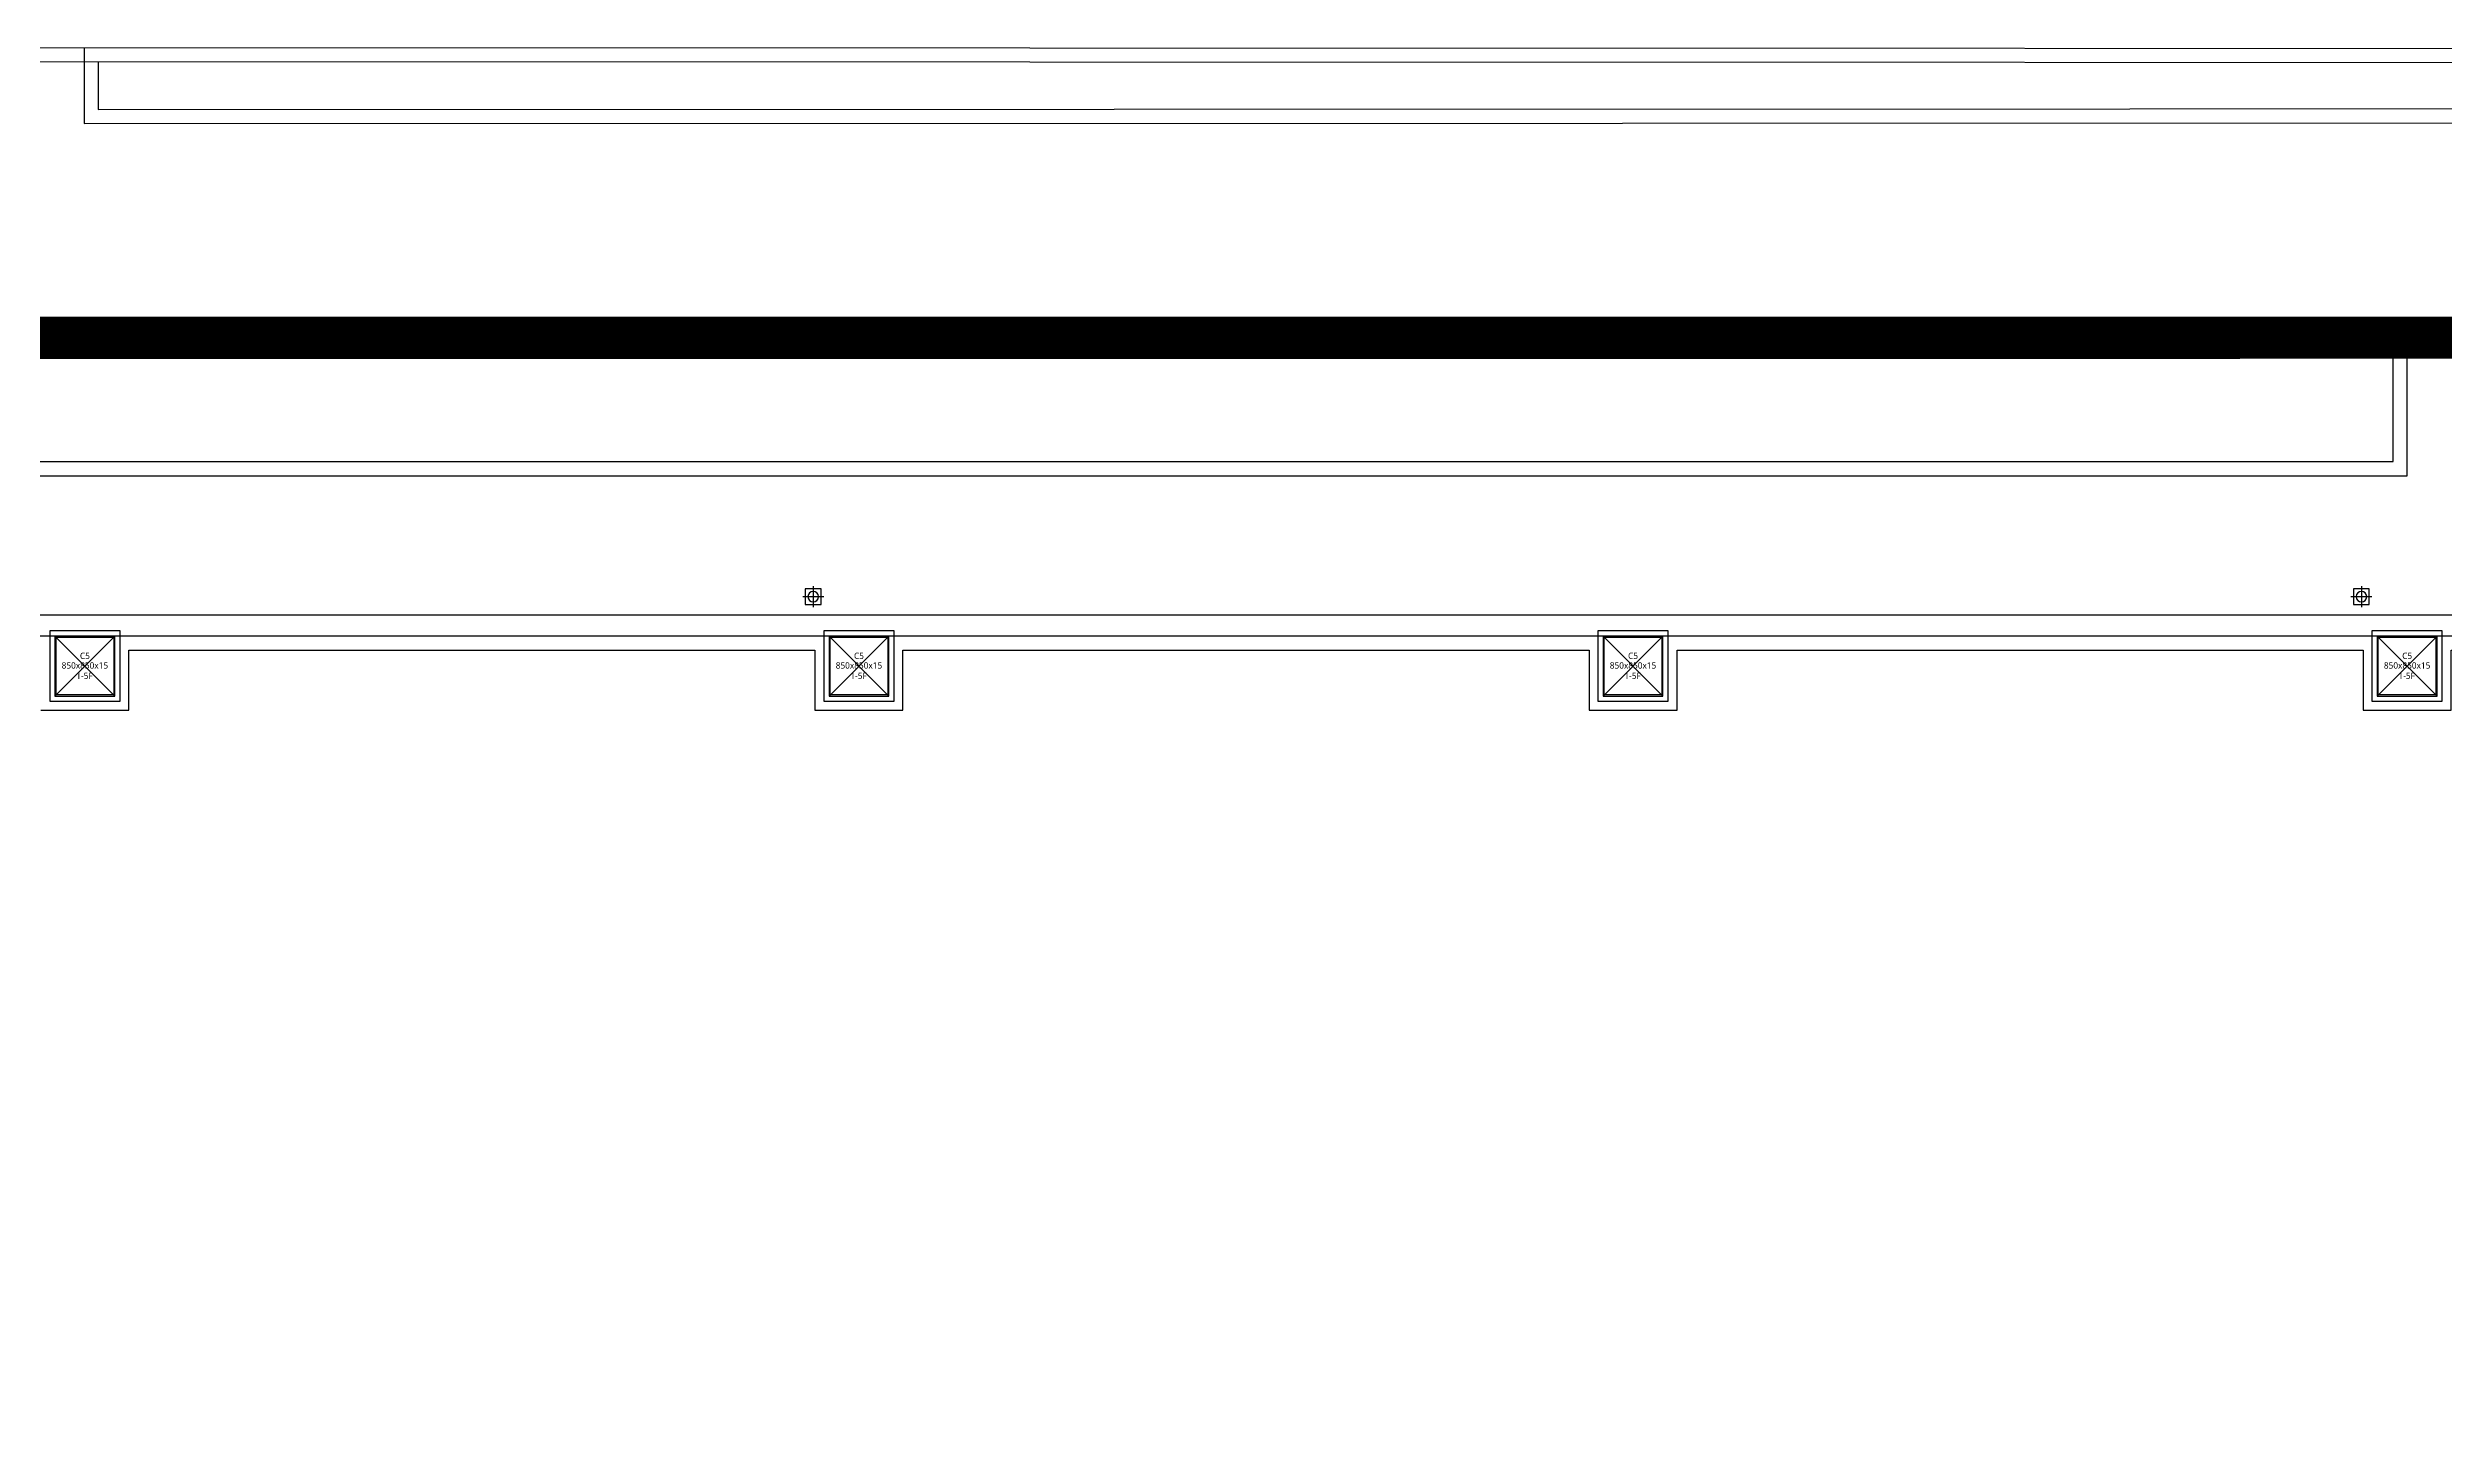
# Model space of a CAD drawing. Header units: millimetres. Extents: x -27104 to 125781, y -3376 to 46996.
# Drawn here: x 58424 to 59090, y 18834 to 19219 of the extents above; entities that cross this region are included whole.
import ezdxf
from ezdxf.enums import TextEntityAlignment as Align

# ---------------------------------------------------------------- set-up
doc = ezdxf.new("R2010")
doc.units = ezdxf.units.MM
doc.header["$LTSCALE"] = 100
doc.header["$MEASUREMENT"] = 0
doc.header["$PDSIZE"] = -10
doc.layers.get('0').update_dxf_attribs({"linetype": 'CONTINUOUS'})
doc.layers.get('Defpoints').update_dxf_attribs({"color": 171, "linetype": 'CONTINUOUS'})
doc.layers.add('#프레임 라인', color=189, linetype='CONTINUOUS', plot=False)
doc.layers.add('ELE9', color=9, linetype='CONTINUOUS')
doc.layers.add('홈통', color=6, linetype='CONTINUOUS')
doc.styles.add('TE', font='malgun_0.ttf')

# ---------------------------------------------------------------- blocks, each defined once
blk = doc.blocks.new('*U433')
at = {"color": 0, "linetype": 'ByBlock'}
for p, q in [((425, 425), (-425, 425)), ((-425, 425), (-425, -425)), ((-410, 410), (410, 410)), ((-410, -410), (-410, 410)), ((410, 410), (410, -410)), ((425, -425), (425, 425)), ((-425, -425), (425, -425)), ((410, -410), (-410, -410))]:
    blk.add_line(p, q, dxfattribs=at)
at = {"layer": 'Defpoints'}
blk.add_point((0, 0), dxfattribs=at)
blk = doc.blocks.new('C5-1-5F')
at = {"layer": '#프레임 라인', "ltscale": 0.1}
blk.add_lwpolyline([(-500, -500), (500, -500), (500, 500), (-500, 500)], close=True, dxfattribs=at)
at = {"layer": 'Defpoints', "ltscale": 10000}
for p, q in [((-425, -425), (425, 425)), ((425, -425), (-425, 425))]:
    blk.add_line(p, q, dxfattribs=at)
at = {"ltscale": 0.1}
blk.add_blockref('*U433', (0, 0), dxfattribs=at)
at = {"layer": 'Defpoints', "style": 'TE'}
for s, p in [('850x850x15', (0, -35)), ('C5', (0, 102)), ('1-5F', (-6, -182))]:
    blk.add_text(s, height=90, dxfattribs=at).set_placement(p, align=Align.CENTER)
blk = doc.blocks.new('A$C64A97E52')
at = {"layer": '홈통', "color": 1}
for p, q in [((450, 200), (-50, 200)), ((200, 450), (200, -50))]:
    blk.add_line(p, q, dxfattribs=at)
at = {"layer": '홈통', "ltscale": 0.1}
blk.add_circle((200, 200), 125, dxfattribs=at)
blk = doc.blocks.new('fghghhjjhk')
at = {"layer": '홈통'}
blk.add_lwpolyline([(36494545, -795979), (36494320, -795979), (36494320, -796204), (36494545, -796204)], close=True, dxfattribs=at)
at = {"xscale": -0.6, "yscale": 0.6, "zscale": 0.6}
blk.add_blockref('A$C64A97E52', (36494553, -796211), dxfattribs=at)
blk = doc.blocks.new('sdmfklfmkgghghj')
for p in [(65900, -288000), (87900, -288000)]:
    blk.add_blockref('fghghhjjhk', p)
blk = doc.blocks.new('ggtyu')
at = {"layer": 'ELE9', "color": 253, "ltscale": 0.1}
for points in [[(59060.26, 19382.87), (58507.12, 19383.05), (57954.15, 19383.13), (57522.91, 19382.75), (56770.52, 19382.69), (56658.44, 19382.93)], [(58244.2, 19383.09), (58244.2, 19362.06), (59099.56, 19362.32)], [(58248.11, 19379.17), (58248.11, 19365.97), (59095.35, 19366.23)], [(59095.45, 19219.5), (56460.21, 19219.5)], [(58232.2, 19198.96), (58256.65, 19198.96), (58256.65, 19215.59), (58447.4, 19215.59), (58447.4, 19198.96), (58471.86, 19198.96), (58471.86, 19215.59), (58662.6, 19215.59), (58662.6, 19198.96), (58687.06, 19198.96), (58687.06, 19215.59), (58877.81, 19215.59), (58877.81, 19198.96), (58902.26, 19198.96), (58902.26, 19215.59), (59091.54, 19215.59)]]:
    blk.add_lwpolyline(points, dxfattribs=at)
for points in [[(59115.02, 19302.55), (59115.02, 19324.18, 0.414119), (59060.26, 19378.96), (58507.12, 19379.14), (57954.15, 19379.21), (57522.91, 19378.84), (56770.52, 19378.77), (56658.44, 19379.02)], [(59115.02, 19302.55), (59115.02, 19201.4), (59095.45, 19201.4), (59095.45, 19225.37), (56460.21, 19225.37), (56460.21, 19205.8), (56440.65, 19205.8), (56440.65, 19224.7, -0.102472), (56488.97, 19304.91, -0.080568)]]:
    blk.add_lwpolyline(points, format="xyb", dxfattribs=at)
at = {"layer": 'ELE9', "color": 253, "ltscale": 10, "const_width": 11.74}
blk.add_lwpolyline([(56050.66, 16905.19), (60130.09, 16905.19), (60130.38, 19302.64), (58117.4, 19302.45)], dxfattribs=at)
at = {"layer": 'ELE9', "color": 253, "ltscale": 0.1}
for points in [[(58890.03, 19303.26), (56738.02, 19303.26), (56738.02, 19264.14), (58890.03, 19264.14)], [(58886.12, 19299.35), (56741.93, 19299.35), (56741.93, 19268.05), (58886.12, 19268.05)]]:
    blk.add_lwpolyline(points, close=True, dxfattribs=at)
at = {"layer": 'ELE9', "color": 253, "ltscale": 0.1, "xscale": 0.01956378461538462, "yscale": 0.01956378461538462, "zscale": 0.01956378461538462}
for name, p in [('sdmfklfmkgghghj', (-656811.56, 40439.43)), ('C5-1-5F', (58244.43, 19211.18)), ('C5-1-5F', (58459.63, 19211.18)), ('C5-1-5F', (58674.83, 19211.18)), ('C5-1-5F', (58890.03, 19211.18))]:
    blk.add_blockref(name, p, dxfattribs=at)

msp = doc.modelspace()

# ---------------------------------------------------------------- block references
msp.add_blockref('ggtyu', (189.46, -163.8))

doc.saveas('drawing.dxf')
